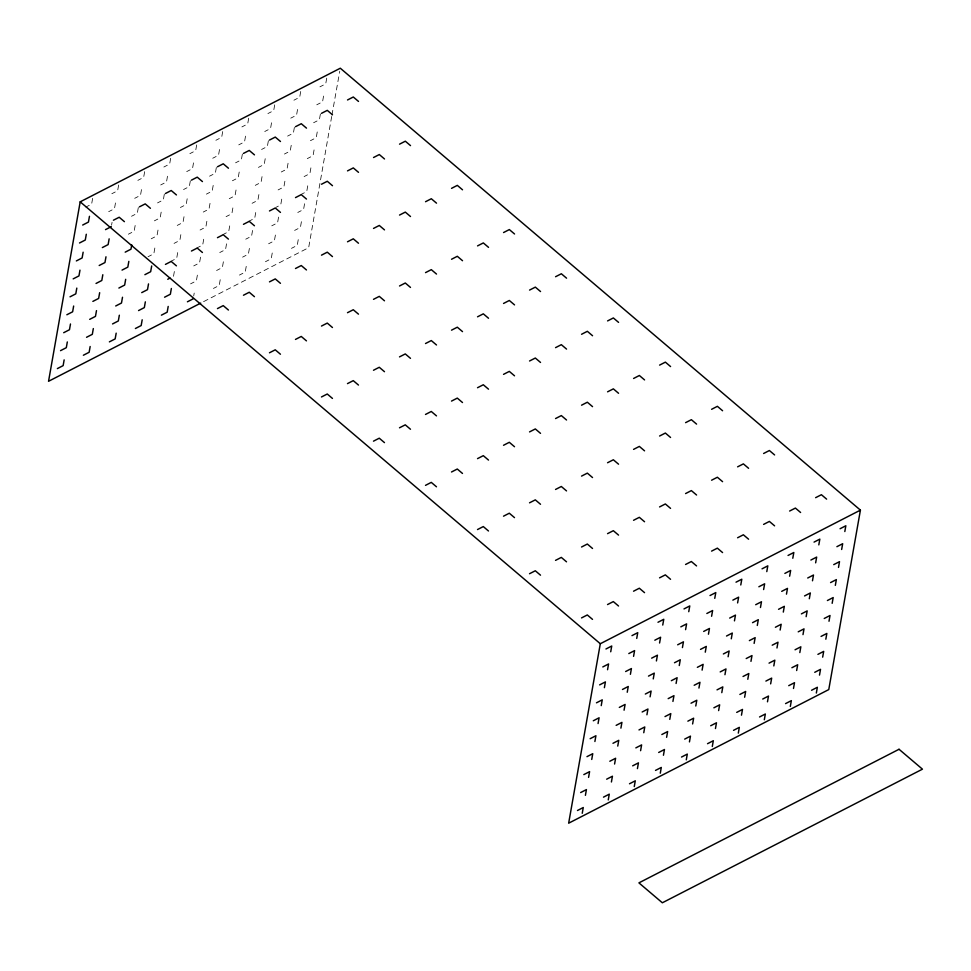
<?xml version="1.0" encoding="UTF-8"?>
<svg xmlns="http://www.w3.org/2000/svg" width="971" height="971" viewBox="0 0 971 971"><rect width="100%" height="100%" fill="white"/><g stroke="black" fill="none" stroke-linecap="round" stroke-linejoin="round"><path stroke-width="0.73" stroke-dasharray="4.86 3.64" d="M92.633 198.363L91.614 204.128L85.836 207.09M111.556 225.211L112.066 222.335M115.476 202.951L114.469 208.704L108.691 211.678M118.644 185.012L117.625 190.765L111.847 193.727M135.163 225.478L134.144 231.244L128.366 234.205M138.319 207.539L137.312 213.292L131.534 216.266M141.487 189.588L140.479 195.353L134.702 198.315M144.655 171.649L143.635 177.402L137.858 180.363M154.838 248.018L153.831 253.771L148.053 256.732M158.006 230.066L156.986 235.819L151.209 238.793M161.174 212.127L160.154 217.88L154.377 220.842M164.33 194.176L163.322 199.929L157.545 202.903M167.498 176.237L166.49 181.99L160.713 184.951M170.665 158.285L169.646 164.038L163.868 167.012M173.506 276.298L174.525 270.545M177.693 252.594L176.673 258.359L170.896 261.32M180.849 234.654L179.841 240.407L174.064 243.381M184.017 216.703L182.997 222.468L177.22 225.43M187.185 198.764L186.165 204.517L180.388 207.491M190.34 180.812L189.333 186.566L183.555 189.539M193.508 162.873L192.501 168.626L186.723 171.588M196.676 144.922L195.656 150.675L189.879 153.649M193.702 295.949L194.212 293.072M197.368 275.133L196.36 280.886L190.583 283.848M200.536 257.181L199.516 262.935L193.739 265.908M203.704 239.242L202.684 244.995L196.907 247.957M206.859 221.291L205.852 227.044L200.075 230.018M210.027 203.352L209.008 209.105L203.242 212.066M213.195 185.4L212.176 191.153L206.398 194.127M216.351 167.461L215.344 173.214L209.566 176.176M219.519 149.51L218.511 155.263L212.734 158.237M222.687 131.571L221.667 137.324L215.89 140.285M220.223 279.709L219.203 285.474L213.426 288.436M223.379 261.769L222.371 267.523L216.594 270.496M226.546 243.818L225.527 249.583L219.749 252.545M229.714 225.879L228.695 231.632L222.917 234.606M232.87 207.928L231.863 213.693L226.085 216.654M236.038 189.988L235.031 195.741L229.253 198.703M239.206 172.037L238.186 177.79L232.409 180.764M242.374 154.098L241.354 159.851L235.577 162.812M245.529 136.146L244.522 141.9L238.745 144.873M248.697 118.207L247.678 123.96L241.9 126.922M246.233 266.357L245.214 272.111L239.436 275.072M249.389 248.406L248.382 254.159L242.604 257.133M252.557 230.467L251.538 236.22L245.76 239.182M255.725 212.515L254.705 218.269L248.928 221.242M258.881 194.576L257.873 200.329L252.096 203.291M262.049 176.625L261.041 182.378L255.264 185.352M265.217 158.686L264.197 164.439L258.42 167.4M268.384 140.734L267.365 146.487L261.587 149.461M271.54 122.783L270.533 128.548L264.755 131.51M274.708 104.844L273.688 110.597L267.911 113.571M272.244 252.994L271.225 258.747L265.447 261.721M275.4 235.043L274.392 240.808L268.615 243.77M278.568 217.103L277.548 222.857L271.771 225.818M281.736 199.152L280.716 204.905L276.092 207.284M284.891 181.213L283.884 186.966L278.107 189.928M288.059 163.262L287.052 169.015L281.274 171.988M291.227 145.322L290.208 151.075L284.43 154.037M294.395 127.371L293.376 133.124L287.598 136.098M297.551 109.432L296.543 115.185L290.766 118.146M300.719 91.48L299.699 97.234L293.922 100.207M298.255 239.631L297.235 245.384L291.458 248.358M301.411 221.691L300.403 227.445L294.626 230.406M304.578 203.74L303.559 209.493L297.781 212.467M307.746 185.801L306.727 191.554L300.949 194.516M310.902 167.849L309.895 173.603L304.117 176.576M314.07 149.898L313.063 155.663L307.285 158.625M317.238 131.959L316.218 137.712L310.441 140.686M320.406 114.008L319.386 119.773L313.609 122.734M323.561 96.068L322.554 101.821L316.777 104.795M326.729 78.117L325.71 83.882L319.932 86.844M331.694 116.471L308.657 247.678L202.017 302.454M331.948 115.088L339.765 71.211"/><path stroke-width="1.46" d="M860.415 510.127L600.309 643.737L568.666 823.19L828.773 689.58L860.415 510.127L340.299 68.225L80.192 201.834L48.55 381.287L200.718 303.122M64.147 359.877L63.139 365.63L57.362 368.604M67.315 341.938L66.307 347.691L60.53 350.652M70.482 323.986L69.463 329.739L63.685 332.713M73.65 306.035L72.631 311.8L66.853 314.762M76.806 288.096L75.799 293.849L70.021 296.823M79.974 270.144L78.954 275.91L73.177 278.871M83.142 252.205L82.122 257.958L76.345 260.932M86.298 234.254L85.29 240.019L79.513 242.981M89.466 216.315L88.446 222.068L82.681 225.041M90.157 346.513L89.15 352.267L83.372 355.24M93.325 328.574L92.318 334.327L86.54 337.289M96.493 310.623L95.474 316.376L89.696 319.35M99.661 292.684L98.641 298.437L92.864 301.398M102.817 274.732L101.809 280.485L96.032 283.459M105.985 256.793L104.965 262.546L99.188 265.508M109.153 238.842L108.133 244.595L102.356 247.569M116.18 333.15L115.161 338.915L109.383 341.877M119.336 315.211L118.328 320.964L112.551 323.938M122.504 297.26L121.484 303.025L115.707 305.986M125.672 279.32L124.652 285.073L118.875 288.047M128.827 261.369L127.82 267.134L122.043 270.096M131.74 244.862L130.976 249.183L125.198 252.157M142.191 319.799L141.171 325.552L135.394 328.514M145.347 301.847L144.339 307.601L138.562 310.574M148.514 283.908L147.495 289.661L141.717 292.623M151.682 265.957L150.663 271.71L144.885 274.684M168.201 306.435L167.182 312.189L161.404 315.162M171.357 288.484L170.35 294.249L164.572 297.211M582.248 813.285L583.255 807.532L577.478 810.506M585.404 795.346L586.423 789.593L580.646 792.554M588.572 777.395L589.591 771.642L583.814 774.615M591.74 759.456L592.747 753.702L586.97 756.664M594.895 741.504L595.915 735.751L590.137 738.713M598.063 723.565L599.083 717.8L593.305 720.773M601.231 705.614L602.238 699.86L596.461 702.822M604.387 687.674L605.406 681.909L599.629 684.883M607.555 669.723L608.574 663.97L602.797 666.931M610.723 651.784L611.73 646.018L605.953 648.992M608.259 799.922L609.266 794.169L603.489 797.142M611.414 781.983L612.434 776.23L606.657 779.191M614.582 764.031L615.602 758.278L609.824 761.252M617.75 746.092L618.758 740.339L612.98 743.301M620.906 728.141L621.926 722.388L616.148 725.361M624.074 710.202L625.093 704.448L619.316 707.41M627.242 692.25L628.249 686.497L622.472 689.471M630.397 674.311L631.417 668.558L625.64 671.519M633.565 656.36L634.585 650.606L628.807 653.58M636.733 638.42L637.741 632.667L631.975 635.629M634.269 786.571L635.277 780.818L629.499 783.779M637.425 768.619L638.445 762.866L632.667 765.84M640.593 750.68L641.613 744.915L635.835 747.888M643.761 732.729L644.768 726.976L638.991 729.937M646.917 714.79L647.936 709.024L642.159 711.998M650.085 696.838L651.104 691.085L645.327 694.047M653.252 678.899L654.26 673.134L648.482 676.107M656.408 660.948L657.428 655.194L651.65 658.156M659.576 643.008L660.596 637.243L654.818 640.217M662.744 625.057L663.763 619.304L657.986 622.265M660.28 773.207L661.287 767.454L655.51 770.416M663.436 755.256L664.455 749.503L658.678 752.476M666.604 737.317L667.623 731.564L661.846 734.525M669.772 719.365L670.779 713.612L665.001 716.586M672.927 701.426L673.947 695.673L668.169 698.635M676.095 683.475L677.115 677.722L671.337 680.695M679.263 665.536L680.27 659.782L674.493 662.744M682.431 647.584L683.438 641.831L677.661 644.805M685.587 629.645L686.606 623.892L680.829 626.853M688.755 611.694L689.774 605.94L683.997 608.914M686.291 759.844L687.298 754.091L681.521 757.052M689.446 741.905L690.466 736.139L684.689 739.113M692.614 723.953L693.634 718.2L687.856 721.162M695.782 706.014L696.79 700.249L691.012 703.222M698.938 688.063L699.957 682.31L694.18 685.271M702.106 670.124L703.125 664.358L697.348 667.332M705.274 652.172L706.281 646.419L700.504 649.381M708.442 634.233L709.449 628.468L703.672 631.441M711.597 616.282L712.617 610.528L706.839 613.49M714.765 598.342L715.785 592.577L710.007 595.551M712.301 746.481L713.309 740.727L707.531 743.701M715.457 728.541L716.477 722.788L710.699 725.75M718.625 710.59L719.645 704.837L713.867 707.81M721.793 692.651L722.8 686.898L717.023 689.859M724.949 674.699L725.968 668.946L720.191 671.92M728.116 656.76L729.136 651.007L723.359 653.968M731.284 638.809L732.292 633.056L726.514 636.029M734.452 620.87L735.46 615.116L729.682 618.078M737.608 602.918L738.628 597.165L732.85 600.139M740.776 584.979L741.795 579.226L736.018 582.187M738.312 733.129L739.319 727.364L733.542 730.338M741.468 715.178L742.487 709.425L736.71 712.386M744.636 697.239L745.655 691.473L739.878 694.447M747.804 679.287L748.811 673.534L743.033 676.496M750.959 661.348L751.979 655.583L746.201 658.556M754.127 643.397L755.147 637.644L749.369 640.605M757.295 625.458L758.302 619.692L752.537 622.666M760.463 607.506L761.47 601.753L755.693 604.715M763.619 589.555L764.638 583.802L758.861 586.775M766.787 571.616L767.806 565.862L762.029 568.824M764.323 719.766L765.33 714.013L759.553 716.974M767.478 701.815L768.498 696.061L762.721 699.035M770.646 683.875L771.666 678.122L765.888 681.084M773.814 665.924L774.822 660.171L769.044 663.144M776.97 647.985L777.989 642.232L772.212 645.193M780.138 630.033L781.157 624.28L775.38 627.254M783.306 612.094L784.325 606.341L778.548 609.303M786.474 594.143L787.481 588.39L781.704 591.363M789.629 576.204L790.649 570.45L784.871 573.412M792.797 558.252L793.817 552.499L788.039 555.461M790.333 706.403L791.341 700.649L785.563 703.611M793.489 688.463L794.509 682.698L788.731 685.672M796.657 670.512L797.677 664.759L791.899 667.72M799.825 652.573L800.832 646.807L795.055 649.781M802.993 634.621L804 628.868L798.223 631.83M806.148 616.67L807.168 610.917L801.391 613.89M809.316 598.731L810.336 592.978L804.558 595.939M812.484 580.779L813.492 575.026L807.714 578M815.64 562.84L816.66 557.087L810.882 560.049M818.808 544.889L819.827 539.136L814.05 542.109M816.344 693.039L817.351 687.286L811.574 690.26M819.5 675.1L820.519 669.347L814.742 672.308M822.668 657.149L823.687 651.395L817.91 654.369M825.836 639.209L826.843 633.456L821.065 636.418M829.003 621.258L830.011 615.505L824.233 618.478M832.159 603.319L833.179 597.566L827.401 600.527M835.327 585.367L836.347 579.614L830.569 582.576M838.495 567.428L839.502 561.663L833.725 564.637M841.651 549.477L842.67 543.724L836.893 546.685M844.819 531.538L845.838 525.772L840.061 528.746M113.425 220.211L119.202 217.249L124.409 221.667M139.436 206.847L145.213 203.886L150.42 208.304M165.446 193.496L171.224 190.522L176.431 194.94M191.457 180.133L197.234 177.159L202.441 181.577M217.468 166.769L223.245 163.808L228.452 168.226M243.478 153.406L249.256 150.444L254.463 154.862M269.489 140.055L275.266 137.081L280.473 141.499M295.5 126.691L301.277 123.718L306.484 128.136M321.51 113.328L327.288 110.366L332.495 114.784M347.521 99.964L353.298 97.003L358.505 101.421M105.523 229.617L111.301 226.656M165.434 264.403L171.212 261.43L176.419 265.86M191.445 251.04L197.222 248.078L202.429 252.496M217.455 237.677L223.233 234.715L228.44 239.133M243.466 224.325L249.244 221.352L254.451 225.77M269.477 210.962L275.254 207.988L280.461 212.406M295.5 197.599L301.265 194.637L306.472 199.055M321.51 184.235L327.288 181.274L332.483 185.692M347.521 170.884L353.298 167.91L358.493 172.328M373.532 157.52L379.309 154.547L384.504 158.965M399.542 144.157L405.32 141.196L410.515 145.614M167.728 279.272L170.046 278.082M187.415 301.799L193.193 298.825M217.455 308.596L223.233 305.622L228.428 310.04M243.466 295.233L249.244 292.259L254.438 296.689M269.477 281.869L275.254 278.908L280.449 283.326M295.487 268.506L301.265 265.544L306.46 269.962M321.498 255.155L327.276 252.181L332.47 256.599M347.509 241.791L353.286 238.817L358.481 243.236M373.519 228.428L379.297 225.466L384.492 229.884M399.53 215.064L405.308 212.103L410.502 216.521M425.541 201.713L431.318 198.739L436.513 203.157M451.551 188.35L457.329 185.376L462.524 189.794M269.465 352.789L275.242 349.815L280.437 354.233M295.475 339.425L301.253 336.452L306.448 340.87M321.486 326.062L327.263 323.088L332.458 327.518M347.497 312.698L353.274 309.737L358.469 314.155M373.507 299.335L379.285 296.373L384.48 300.792M399.518 285.984L405.295 283.01L410.49 287.428M425.529 272.62L431.306 269.647L436.501 274.065M451.539 259.257L457.317 256.295L462.524 260.714M477.55 245.894L483.327 242.932L488.534 247.35M503.561 232.542L509.338 229.569L514.545 233.987M321.474 396.969L327.251 394.008L332.458 398.426M347.484 383.618L353.262 380.644L358.469 385.062M373.495 370.254L379.273 367.281L384.48 371.699M399.506 356.891L405.283 353.93L410.49 358.348M425.516 343.528L431.294 340.566L436.501 344.984M451.527 330.164L457.305 327.203L462.512 331.621M477.538 316.813L483.315 313.839L488.522 318.257M503.548 303.45L509.326 300.476L514.533 304.894M529.559 290.086L535.337 287.125L540.544 291.543M555.57 276.723L561.347 273.761L566.554 278.179M373.483 441.162L379.26 438.2L384.467 442.618M399.494 427.798L405.271 424.837L410.478 429.255M425.504 414.447L431.282 411.473L436.489 415.891M451.515 401.084L457.292 398.11L462.499 402.528M477.526 387.72L483.303 384.759L488.51 389.177M503.536 374.357L509.314 371.395L514.521 375.813M529.547 360.994L535.324 358.032L540.531 362.45M555.558 347.642L561.335 344.669L566.542 349.087M581.568 334.279L587.346 331.305L592.553 335.735M607.591 320.916L613.356 317.954L618.563 322.372M425.504 485.354L431.282 482.381L436.477 486.799M451.515 471.991L457.292 469.029L462.487 473.447M477.526 458.628L483.303 455.666L488.498 460.084M503.536 445.276L509.314 442.303L514.509 446.721M529.547 431.913L535.324 428.939L540.519 433.357M555.558 418.55L561.335 415.588L566.53 420.006M581.568 405.186L587.346 402.225L592.541 406.643M607.579 391.823L613.356 388.861L618.551 393.279M633.59 378.472L639.367 375.498L644.562 379.916M659.6 365.108L665.378 362.134L670.573 366.565M477.514 529.547L483.291 526.573L488.486 530.991M503.524 516.184L509.302 513.21L514.496 517.628M529.535 502.82L535.312 499.859L540.507 504.277M555.546 489.457L561.323 486.495L566.518 490.913M581.556 476.106L587.334 473.132L592.528 477.55M607.567 462.742L613.344 459.769L618.539 464.187M633.578 449.379L639.355 446.417L644.55 450.835M659.588 436.015L665.366 433.054L670.56 437.472M685.599 422.652L691.376 419.69L696.571 424.109M711.609 409.301L717.387 406.327L722.582 410.745M529.523 573.727L535.3 570.766L540.507 575.184M555.533 560.376L561.311 557.403L566.518 561.821M581.544 547.013L587.321 544.039L592.528 548.469M607.555 533.649L613.332 530.688L618.539 535.106M633.565 520.286L639.343 517.325L644.55 521.743M659.576 506.935L665.353 503.961L670.56 508.379M685.587 493.571L691.364 490.598L696.571 495.016M711.597 480.208L717.375 477.247L722.582 481.665M737.608 466.845L743.385 463.883L748.592 468.301M763.619 453.493L769.396 450.52L774.603 454.938M581.532 617.92L587.309 614.959L592.516 619.377M607.543 604.557L613.32 601.595L618.527 606.013M633.553 591.205L639.331 588.232L644.538 592.65M659.564 577.842L665.341 574.868L670.548 579.299M685.575 564.479L691.352 561.517L696.559 565.935M711.585 551.115L717.363 548.154L722.57 552.572M737.596 537.764L743.373 534.79L748.58 539.208M763.607 524.401L769.384 521.427L774.591 525.845M789.617 511.037L795.395 508.076L800.602 512.494M815.628 497.674L821.405 494.712L826.612 499.13M600.309 643.737L80.192 201.834M899.037 749.272L638.918 882.87L662.343 902.775L922.45 769.166L899.037 749.272"/></g></svg>
